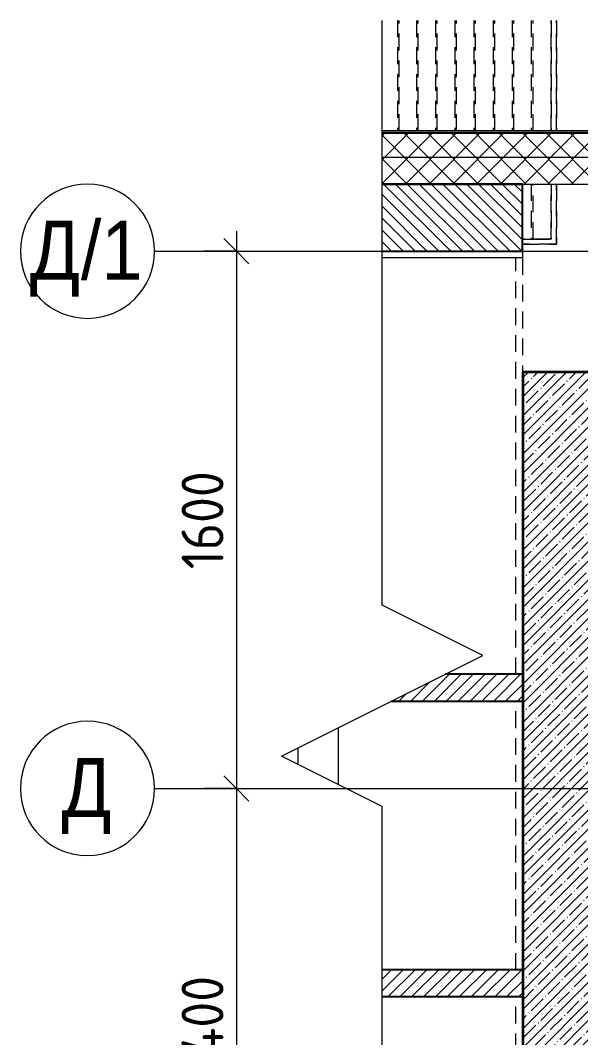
# Model space of a CAD drawing. Header units: millimetres. Extents: x 63482 to 319368, y -8553 to 29000.
# Drawn here: x 74019 to 75688, y 12658 to 15687 of the extents above; entities that cross this region are included whole.
import ezdxf

# ---------------------------------------------------------------- set-up
doc = ezdxf.new("R2010")
doc.units = ezdxf.units.MM
doc.linetypes.add('200_ШТРИХ__ш1_п0_6_', pattern=[80, 50, -30])
doc.linetypes.add('Осевая', pattern=[1587.5, 317.5, -238.125, 793.75, -238.125])
for name, color, linetype, lineweight in [('A-ANNO-DIMS', 7, 'Continuous', 9), ('A-ANNO-DIMS-50', 7, 'Continuous', 9), ('A-DETL-GENF', 7, 'Continuous', 9), ('A-DETL-MBND', 7, '200_ШТРИХ__ш1_п0_6_', 9), ('A-DOOR', 7, 'Continuous', 9), ('A-DOOR-FRAM-1', 7, 'Continuous', 9), ('A-WALL', 7, 'Continuous', 9), ('I-WALL', 7, 'Continuous', 9), ('Оси', 7, 'Continuous', 9), ('Оси-1', 7, 'Continuous', 20), ('Оси-2', 7, 'Осевая', 9)]:
    doc.layers.add(name, color=color, linetype=linetype, lineweight=lineweight)
for name, color, linetype, lineweight, true_color in [('A-WALL-1', 7, 'Continuous', 25, 0x3c3c3c), ('A-WALL-2', 7, 'Continuous', 15, 0x3c3c3c), ('A-WALL-3', 7, 'Continuous', 35, 0x3c3c3c), ('A-WALL-FNSH-1', 7, 'Continuous', 15, 0x3c3c3c), ('A-WALL-FNSH-2', 7, 'Continuous', 9, 0x3c3c3c), ('S-WALL-ANLY-1', 7, 'Continuous', 5, 0x008040)]:
    doc.layers.add(name, color=color, linetype=linetype, lineweight=lineweight, true_color=true_color)
doc.styles.add('Arial', font='arial.ttf', dxfattribs={"width": 0.9, "height": 175})
doc.styles.add('ISOCPEUR', font='isocpeur.ttf', dxfattribs={"width": 0.9, "height": 125})
doc.dimstyles.new('ISO-2_5_0_9К_БОЛЬШОЙ', dxfattribs={"dimscale": 304.8, "dimtxt": 124.497647, "dimasz": 0.246063, "dimexe": 0.19685, "dimexo": 0.492126, "dimgap": 0, "dimtad": 1, "dimdec": 0, "dimrnd": 10, "dimzin": 0, "dimdsep": 46, "dimtxsty": 'ISOCPEUR', "dimblk1": 'OBLIQUE', "dimblk2": 'OBLIQUE', "dimsah": 1, "dimcen": 0.09, "dimdle": 0.19685, "dimazin": 0, "dimtfac": 1, "dimtdec": 4, "dimtix": 1, "dimtmove": 0, "dimatfit": 3, "dimfxl": 1, "dimtvp": 1, "dimtolj": 1, "dimtzin": 0, "dimarcsym": 2})
pattern_1 = [(45, (61804.263, 0), (-17.67767, 17.67767), [])]

# ---------------------------------------------------------------- blocks, each defined once
blk = doc.blocks.new('110_Дверь_СКБ_1Ст - д-18 700x2100h_Технический шкаф ЭОМ и СС-V20-Фрагмент 3_5')
at = {"layer": 'A-DOOR-FRAM-1'}
blk.add_line((273.2, 20), (224.1, 20), dxfattribs=at)
blk = doc.blocks.new('Панель потолочная - Панель потолочная_ 1200х600-33054558-Фрагмент 3_5')
at = {"layer": 'A-DETL-MBND'}
for p, q in [((-173.5, 66.4), (-173.5, -263)), ((-168.5, -263), (-168.5, 66.4)), ((-116.5, 66.4), (-116.5, -263)), ((-111.5, -263), (-111.5, 66.4)), ((-59.5, 66.4), (-59.5, -263)), ((-54.5, -263), (-54.5, 66.4)), ((-2.5, 66.4), (-2.5, -263)), ((2.5, -263), (2.5, 66.4)), ((54.5, 66.4), (54.5, -263)), ((59.5, -263), (59.5, 66.4)), ((111.5, 66.4), (111.5, -263)), ((116.5, -263), (116.5, 66.4)), ((168.5, 66.4), (168.5, -263)), ((173.5, -263), (173.5, 66.4)), ((225.5, 66.4), (225.5, -263)), ((230.5, -263), (230.5, 66.4)), ((285, 66.4), (285, -263)), ((285, -263), (285, 66.4)), ((300, -263), (300, 66.4)), ((300, 66.4), (300, -263)), ((225.5, -421), (225.5, -585)), ((230.5, -585), (230.5, -421)), ((285, -421), (285, -585)), ((285, -585), (285, -421)), ((300, -600), (300, -421)), ((300, -421), (300, -600)), ((285, -585), (199, -585)), ((199, -585), (225.6, -585)), ((199, -600), (300, -600)), ((300, -600), (199, -600)), ((225.5, -585), (230.5, -585)), ((230.5, -585), (225.5, -585)), ((226.7, -585), (229.3, -585)), ((230.4, -585), (285, -585))]:
    blk.add_line(p, q, dxfattribs=at)
blk = doc.blocks.new('DET_L_Линия разрыва - М100-V24-Фрагмент 3_5')
at = {"layer": 'A-DETL-GENF'}
for p, q in [((1900, 300), (1750, 0)), ((2200, -300), (1900, 300)), ((1750, 0), (8.7, 0)), ((2350, 0), (2200, -300)), ((3765.2, 0), (2350, 0))]:
    blk.add_line(p, q, dxfattribs=at)
blk = doc.blocks.new('Ось сетки - D8-29747960-Фрагмент 3_5')
at = {"layer": 'Оси-1'}
for start, end in [(360, 180), (180, 360)]:
    blk.add_arc((0, 0), 4, start, end, dxfattribs=at)
blk = doc.blocks.new('DIMBLOCK32-Фрагмент 3_5')
at = {"layer": 'A-ANNO-DIMS-50'}
for p, q in [((74662.3, 15060), (74662.3, 13400)), ((74565.3, 15000), (74722.3, 15000)), ((74662.3, 15000), (74565.3, 15000)), ((74565.3, 13400), (74722.3, 13400)), ((74662.3, 13400), (74565.3, 13400))]:
    blk.add_line(p, q, dxfattribs=at)
at = {"layer": 'A-ANNO-DIMS-50', "lineweight": 20}
for p, q in [((74662.3, 15000), (74624.8, 15037.5)), ((74662.3, 15000), (74699.8, 14962.5)), ((74662.3, 13400), (74624.8, 13437.5)), ((74662.3, 13400), (74699.8, 13362.5))]:
    blk.add_line(p, q, dxfattribs=at)
at = {"layer": 'A-ANNO-DIMS-50', "color": 0, "insert": (74499, 14052.8), "char_height": 125, "width": 353.382, "attachment_point": 1, "rotation": 90, "line_spacing_factor": 1.149209, "style": 'ISOCPEUR'}
blk.add_mtext('1600', dxfattribs=at)
blk = doc.blocks.new('_Oblique')
at = {"color": 0, "linetype": 'ByBlock', "lineweight": -2}
blk.add_line((-0.5, -0.5), (0.5, 0.5), dxfattribs=at)
blk = doc.blocks.new('DIMBLOCK33-Фрагмент 3_5')
at = {"layer": 'A-ANNO-DIMS-50', "lineweight": 20}
for p, q in [((74662.3, 13400), (74624.8, 13437.5)), ((74662.3, 13400), (74699.8, 13362.5)), ((74662.3, 12000), (74624.8, 12037.5)), ((74662.3, 12000), (74699.8, 11962.5))]:
    blk.add_line(p, q, dxfattribs=at)
at = {"layer": 'A-ANNO-DIMS-50'}
for p, q in [((74565.3, 13400), (74722.3, 13400)), ((74662.3, 13400), (74565.3, 13400)), ((74662.3, 13400), (74662.3, 12000)), ((74565.3, 12000), (74722.3, 12000)), ((74662.3, 12000), (74565.3, 12000))]:
    blk.add_line(p, q, dxfattribs=at)
at = {"layer": 'A-ANNO-DIMS-50', "color": 0, "insert": (74499, 12546.8), "char_height": 125, "width": 367.747, "attachment_point": 1, "rotation": 90, "line_spacing_factor": 1.149209, "style": 'ISOCPEUR'}
blk.add_mtext('1400', dxfattribs=at)

msp = doc.modelspace()

# ---------------------------------------------------------------- hatches: boundary and pattern name
at = {"layer": 'A-WALL'}
h = msp.add_hatch(dxfattribs=at)
h.set_pattern_fill('FP_2', color=256, style=0, pattern_type=2)
h.set_pattern_definition([(45, (61804.263, 0), (-35.35534, 35.35534), []), (135, (61804.263, 0), (-35.35534, -35.35534), [])])
h.paths.add_polyline_path([(75617.3, 15200), (76397.3, 15200), (76397.3, 15350), (75096.4, 15350), (75096.4, 15200), (75519.4, 15200)])
h.paths.add_polyline_path([(80524.6, 15200), (80524.6, 15350), (76597.3, 15350), (76597.3, 15200), (80509.5, 15200)])
h = msp.add_hatch(dxfattribs=at)
h.set_pattern_fill('FP_1', color=256, style=0, pattern_type=2)
h.set_pattern_definition([(135, (61804.263, 0), (-17.67767, -17.67767), [])])
h.paths.add_polyline_path([(75096.4, 15000), (75514.3, 15000), (75514.3, 15200), (75096.4, 15200), (75096.4, 15047.7)])
at = {"layer": 'I-WALL'}
h = msp.add_hatch(dxfattribs=at)
h.set_pattern_fill('FP_3', color=256, style=0, pattern_type=2)
h.set_pattern_definition([(45, (61804.263, 0), (-28.51267, 28.51267), []), (45, (61832.775, 0), (-28.51267, 28.51267), [50.403, -10.081, 1.676, -8.404])])
h.paths.add_polyline_path([(75735.2, 11931), (75735.2, 14640), (75515.2, 14640), (75515.2, 11931), (75655.2, 11931)])
h = msp.add_hatch(dxfattribs=at)
h.set_pattern_fill('FP_9', color=256, style=0, pattern_type=2)
h.set_pattern_definition(pattern_1)
h.paths.add_polyline_path([(75421.6, 13660), (75515.2, 13660), (75515.2, 13740), (75284.1, 13740), (75124.1, 13660), (75396.4, 13660)])
h = msp.add_hatch(dxfattribs=at)
h.set_pattern_fill('FP_9', color=256, style=0, pattern_type=2)
h.set_pattern_definition(pattern_1)
h.paths.add_polyline_path([(75515.2, 12780), (75515.2, 12860), (75096.4, 12860), (75096.4, 12780), (75421.6, 12780)])

# ---------------------------------------------------------------- linework, layer by layer
at = {"layer": 'A-DETL-MBND'}
for p, q in [((75494.5, 13740), (75494.5, 14980)), ((75514.5, 14980), (75514.5, 13740)), ((75494.5, 12860), (75494.5, 13660)), ((75514.5, 13660), (75514.5, 12860)), ((75494.5, 11980), (75494.5, 12780)), ((75514.5, 12780), (75514.5, 11980))]:
    msp.add_line(p, q, dxfattribs=at)
at = {"layer": 'A-WALL'}
msp.add_line((76397.3, 15350), (75096.4, 15350), dxfattribs=at)
at = {"layer": 'A-WALL-1'}
for p, q in [((75514.3, 15200), (75096.4, 15200)), ((75096.4, 15200), (75514.3, 15200)), ((75514.3, 15000), (75514.3, 15200)), ((75096.4, 15000), (75514.3, 15000)), ((75515.2, 13740), (75284.1, 13740)), ((75124.1, 13660), (75515.2, 13660)), ((75515.2, 12860), (75096.4, 12860)), ((75096.4, 12780), (75515.2, 12780))]:
    msp.add_line(p, q, dxfattribs=at)
at = {"layer": 'A-WALL-2'}
msp.add_line((75514.3, 15200), (76397.3, 15200), dxfattribs=at)
at = {"layer": 'A-WALL-3'}
for p, q in [((75515.2, 14640), (75515.2, 11931)), ((75735.2, 14640), (75515.2, 14640))]:
    msp.add_line(p, q, dxfattribs=at)
at = {"layer": 'A-WALL-FNSH-1'}
msp.add_line((76397.3, 15353), (75096.4, 15353), dxfattribs=at)
at = {"layer": 'A-WALL-FNSH-2'}
msp.add_line((76397.3, 15358), (75096.4, 15358), dxfattribs=at)
at = {"layer": 'I-WALL'}
for p, q in [((75514.3, 15000), (75514.3, 14980)), ((75514.3, 14980), (75096.4, 14980)), ((74965.5, 13580.7), (74965.5, 13411.6))]:
    msp.add_line(p, q, dxfattribs=at)
at = {"layer": 'S-WALL-ANLY-1'}
msp.add_line((76397.3, 15279), (75096.4, 15279), dxfattribs=at)
at = {"layer": 'Оси'}
for p, q in [((74419, 15000), (75669, 15000)), ((74419, 13400), (75669, 13400))]:
    msp.add_line(p, q, dxfattribs=at)
at = {"layer": 'Оси-2'}
for p, q in [((75669, 15000), (79274.6, 15000)), ((75669, 13400), (79274.6, 13400))]:
    msp.add_line(p, q, dxfattribs=at)

# ---------------------------------------------------------------- block references
at = {"layer": 'A-DETL-GENF', "rotation": 270.0000000000003}
msp.add_blockref('DET_L_Линия разрыва - М100-V24-Фрагмент 3_5', (75096.4, 15696.1), dxfattribs=at)
at = {"layer": 'A-DETL-MBND'}
msp.add_blockref('Панель потолочная - Панель потолочная_ 1200х600-33054558-Фрагмент 3_5', (75315.2, 15621), dxfattribs=at)
at = {"layer": 'A-DOOR', "rotation": 89.99999999999991}
msp.add_blockref('110_Дверь_СКБ_1Ст - д-18 700x2100h_Технический шкаф ЭОМ и СС-V20-Фрагмент 3_5', (74865.5, 13247.5), dxfattribs=at)
at = {"layer": 'Оси-1', "xscale": 49.99999999999998, "yscale": 49.99999999999998, "zscale": 49.99999999999998, "rotation": 269.9999999999994}
for p in [(74219, 15000), (74219, 13400)]:
    msp.add_blockref('Ось сетки - D8-29747960-Фрагмент 3_5', p, dxfattribs=at)

# ---------------------------------------------------------------- texts
at = {"layer": 'Оси', "char_height": 175, "attachment_point": 1, "style": 'Arial'}
for s, insert, width in [('\\fArial|b0|i0|c204|p34|;\\W.9;Д', (74047.4, 15090.5), 183.987), ('/1', (74199.2, 15090.5), 227.278), ('\\fArial|b0|i0|c204|p34|;\\W.9;Д', (74141.3, 13490.5), 183.987)]:
    msp.add_mtext(s, dxfattribs=dict(at, insert=insert, width=width))

# ---------------------------------------------------------------- dimensions: what is measured, and where the dimension line sits
at = {"layer": 'A-ANNO-DIMS'}
for base, p1, p2, override, picture, middle in [((74662.3, 13400), (74715.3, 15000), (74715.3, 13400), {"dimpost": '<>', "dimfxl": 1600}, 'DIMBLOCK32-Фрагмент 3_5', (74599.8, 14200)), ((74662.3, 12000), (74715.3, 13400), (74715.3, 12000), {"dimpost": '<>', "dimfxl": 1399.999995}, 'DIMBLOCK33-Фрагмент 3_5', (74599.8, 12700))]:
    dim = msp.add_linear_dim(base=base, p1=p1, p2=p2, angle=90, dimstyle='ISO-2_5_0_9К_БОЛЬШОЙ', override=override, dxfattribs=at)
    dim.commit()
    dim.dimension.update_dxf_attribs({"geometry": picture, "text_midpoint": middle})

doc.saveas('drawing.dxf')
